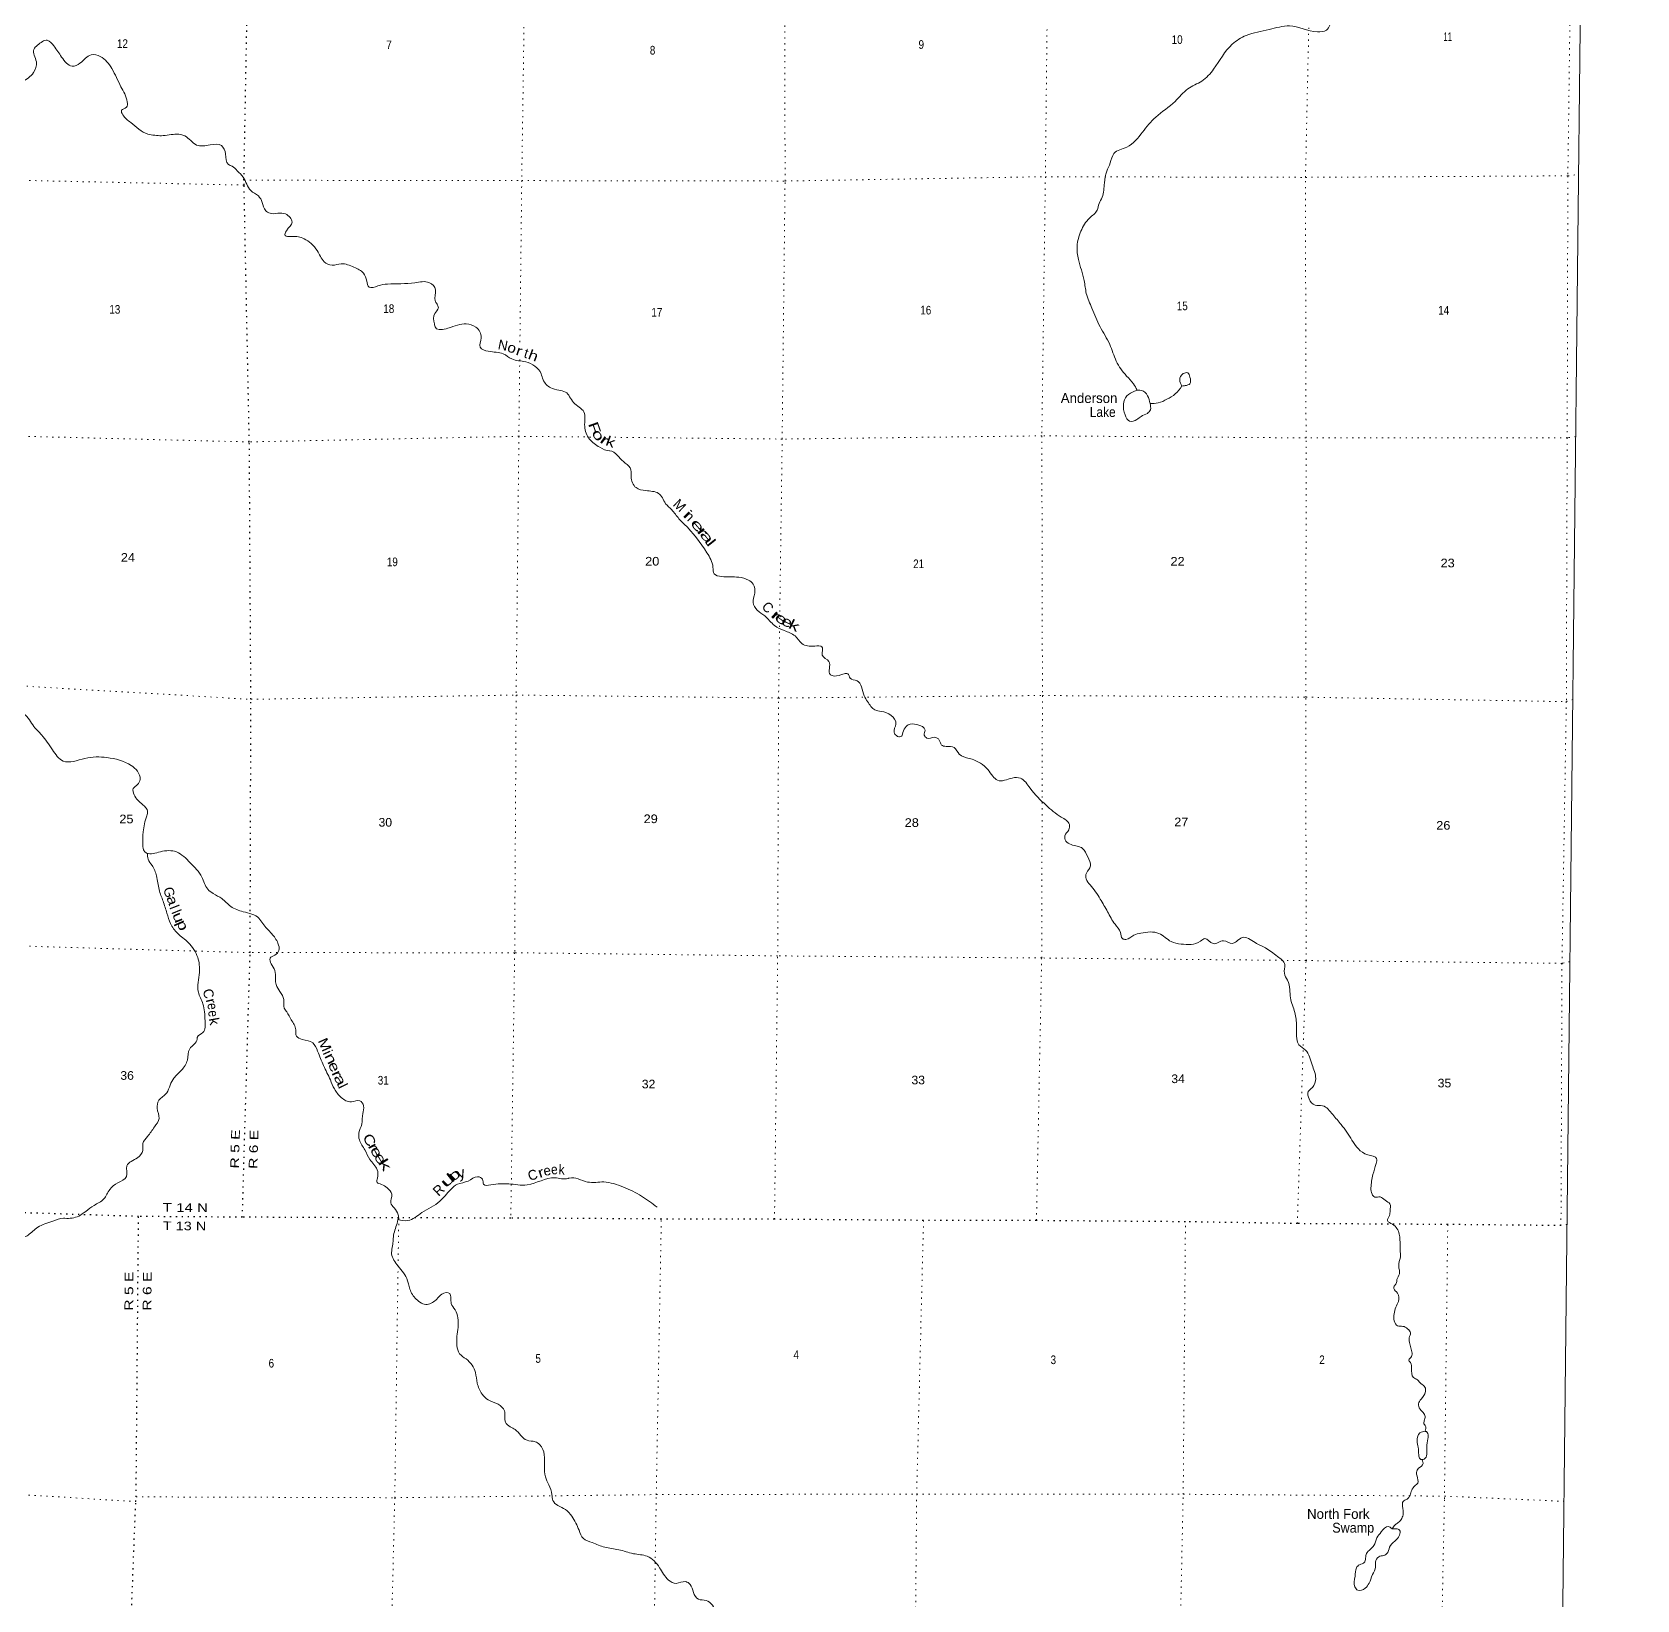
# Model space of a CAD drawing. Header units: feet. Extents: x -518066 to -250644, y -364975 to -177792.
# Drawn here: x -283086 to -250644, y -318076 to -286384 of the extents above; entities that cross this region are included whole.
import ezdxf
from ezdxf.enums import TextEntityAlignment as Align

# ---------------------------------------------------------------- set-up
doc = ezdxf.new("R2010")
doc.units = ezdxf.units.FT
doc.header["$LTSCALE"] = 80
doc.linetypes.add('DOTTED', pattern=[1.5, 0.3, -1.2])
for name, color, linetype, lineweight in [('39', 7, 'Continuous', 13), ('4', 7, 'Continuous', 25), ('41', 7, 'Continuous', 13), ('6', 7, 'DOTTED', 25), ('7', 7, 'DOTTED', 13)]:
    doc.layers.add(name, color=color, linetype=linetype, lineweight=lineweight)

msp = doc.modelspace()

# ---------------------------------------------------------------- linework, layer by layer
at = {"layer": '39'}
for points in [[(-254336.83, -282914.43), (-254552.74, -283002.94), (-254864.38, -283018.12), (-255016.2, -283127.35), (-255183.24, -283351.11), (-255433.01, -283409.12), (-255767.58, -283506.57), (-255987.12, -283756), (-256029.88, -284011.1), (-255837.46, -284260.37), (-255781.06, -284446), (-256015.23, -284751.62), (-256136.3, -284999.95), (-256247.32, -285248.38), (-256543.32, -285507.15), (-256743.1, -285788.95), (-256822.75, -286116.14), (-256919.48, -286342.57), (-257100.71, -286379.09), (-257666.18, -286257.09), (-258078.92, -286333.69), (-258542.29, -286450.05), (-258825.45, -286630.48), (-259200.26, -287131.94), (-259437.81, -287373.14), (-259722.75, -287531.42), (-259980.54, -287786.52), (-260371.57, -288102.74), (-260637.85, -288404.03), (-260956.41, -288706.84), (-261214.92, -288835.19), (-261291.24, -289029.62), (-261359.25, -289197.98), (-261409.84, -289432.9), (-261454.95, -289722.19), (-261516.53, -289850.37), (-261554.02, -289980.79), (-261712.43, -290146.29), (-261881.86, -290408.25), (-261961.28, -290711.3), (-261933.83, -290979.14), (-261817.56, -291406.75), (-261773.96, -291666.69), (-261660.41, -291965.52), (-261497.38, -292339.25), (-261300.02, -292697.21), (-261168.78, -293034.43), (-260960.81, -293336.15), (-260821.75, -293496.39), (-260745.36, -293622.34)], [(-283282.86, -287391.79), (-283056.65, -287203.61), (-283000.2, -286986.85), (-283051.93, -286734.88), (-282976.71, -286649.08), (-282780.79, -286550.32), (-282645.26, -286662.25), (-282488.79, -286889.05), (-282275.63, -287074.13), (-282118.29, -287015.26), (-281891.49, -286844.36), (-281706.95, -286878.29), (-281474.27, -287119.89), (-281289.07, -287487.79), (-281161.54, -287794.79), (-281178.69, -287901.26), (-281277.8, -287964.71), (-281252.58, -288055.48), (-281091.4, -288213.92), (-280744.08, -288446.54), (-280607.66, -288469.95), (-280473.12, -288479.27), (-280157.3, -288448.03), (-280000.89, -288481.69), (-279759.6, -288667.04), (-279488.27, -288663.55), (-279259.34, -288679.78), (-279174.62, -288847.57), (-279116.47, -289059.36), (-279040.47, -289096.29), (-278938.91, -289187.78), (-278817.61, -289315.66), (-278665.62, -289588.7), (-278511.97, -289696.77), (-278432.89, -289826.27), (-278364.26, -289995.92), (-278276.36, -290047.04), (-277963, -290060.04), (-277830.01, -290224.25), (-277946.32, -290400.21), (-277971.39, -290494.53), (-277842.97, -290513.84), (-277588.22, -290560.5), (-277323.37, -290800.39), (-277178.93, -291025.06), (-277022.89, -291094.93), (-276835.73, -291068.52), (-276579.18, -291135.31), (-276385.46, -291255.84), (-276320.77, -291417.39), (-276271.75, -291538.57), (-276094.66, -291514.08), (-275901.38, -291477.67), (-275346.46, -291450.69), (-275055.06, -291449.4), (-274927.92, -291595.45), (-274940.17, -291814.63), (-274900.67, -291883.41), (-274873.29, -291958.1), (-274946.78, -292072.09), (-274952.89, -292279.26), (-274927.6, -292361.98), (-274680.5, -292370.34), (-274307.86, -292283.3), (-274117.57, -292345.45), (-274007.23, -292563.77), (-274025.23, -292754.73), (-273865.29, -292836.71), (-273560.35, -292887.86), (-273388.56, -292990.06), (-273105.82, -293051.06), (-272796.74, -293289.36), (-272757.76, -293410.44), (-272602.65, -293572.84), (-272438.37, -293622.67), (-272304.1, -293660.15), (-272141.42, -293868.9), (-271930.35, -294062.01), (-271915.2, -294353.88), (-271817.3, -294610.31), (-271609.99, -294777.23), (-271411.75, -294847.49), (-271409.74, -294847.51), (-271253.92, -294939.51), (-271132.6, -295065.39), (-270995.21, -295191.42), (-270976.88, -295366.62), (-270876.67, -295592.89), (-270680.34, -295653.08), (-270423.66, -295707.8), (-270283.12, -295920.37)], [(-259841.85, -293538.21), (-259886.5, -293416.66), (-259814.87, -293288.57), (-259724.29, -293273.32), (-259678.9, -293356.24), (-259680.26, -293491.02), (-259773.1, -293530.39), (-259841.85, -293538.21)], [(-259841.5, -293537.79), (-259975.74, -293697.48), (-260143.61, -293804.55), (-260319.2, -293879.35), (-260486.14, -293893.88)], [(-260486.14, -293893.88), (-260536.78, -293734.46), (-260656.27, -293626.71), (-260799.12, -293643.47), (-260952.8, -293738.6), (-261022.78, -293902.92), (-260988.8, -294120.52), (-260901.69, -294250.1), (-260752.63, -294215.29), (-260665.58, -294151.72), (-260540.37, -294090.53), (-260479.33, -294016.67), (-260483.94, -293893.69)], [(-270283.12, -295920.37), (-270155.72, -296040.27), (-270008.82, -296220.71), (-269901.39, -296328.34), (-269443.03, -296910.06), (-269321.39, -297202.93), (-269296.56, -297331.92), (-269148.46, -297391.66), (-268800.91, -297402.97), (-268604.58, -297463.16), (-268510.93, -297542.5), (-268478.63, -297727.9), (-268510.68, -297916.71), (-268425.79, -298068.4), (-268276.22, -298182.47), (-268075.26, -298381.52), (-267879.33, -298481.95), (-267663.39, -298590.61), (-267522.25, -298742.82), (-267265.55, -298795.53), (-267118.99, -298808.98), (-267114.15, -298927.73), (-267112.67, -298980.05), (-266977.29, -299106.06), (-266945.82, -299373.93), (-266871.74, -299400.78), (-266672.32, -299354.37), (-266597.96, -299353.06), (-266548.65, -299446.07), (-266408.48, -299495.67), (-266317.31, -299621.26), (-266264.85, -299800.81), (-266195.7, -299918.15), (-266046.66, -300084.53), (-265922.38, -300115.87), (-265720.22, -300196.23), (-265623.52, -300372.18), (-265661.37, -300538.81), (-265613.82, -300605.65), (-265563.81, -300628.25), (-265504.22, -300613.33)], [(-283440.28, -300096.83), (-283247.45, -300168.41), (-283049.07, -300423.77), (-282894.02, -300592.22), (-282673.97, -300892.04), (-282459.23, -301119.39), (-282018.58, -301065.18), (-281572.3, -301049.26), (-281085.56, -301206.73), (-280956.14, -301326.65), (-280903.53, -301490.11), (-280954.84, -301596.25), (-281040.04, -301675.93), (-281023.21, -301800.82), (-280848.39, -302001.64), (-280751.23, -302131.32), (-280768.26, -302225.72), (-280841.84, -302548.94), (-280846.63, -302824.52), (-280823.63, -302935.39), (-280773.82, -302978.11), (-280492.22, -302952.59), (-280168.71, -302955.63), (-279889.59, -303175.53), (-279655.35, -303463.42), (-279535.25, -303710), (-279425.61, -303797.54), (-279251.8, -303899.76), (-279068.52, -304058.41), (-278816.39, -304165.4), (-278500.2, -304297.13), (-278424.9, -304402.45), (-278242.1, -304609.38), (-278115.43, -304801.7), (-278096.83, -304950.76), (-278176.11, -305040.55), (-278273.23, -305106.03), (-278254.25, -305216.86), (-278179.25, -305352.36), (-278164.87, -305521.49), (-278151.98, -305638.3), (-278075.01, -305777.85), (-277998.27, -305939.52), (-277987.99, -306116.66), (-277938.49, -306189.55), (-277847.64, -306347.33), (-277755.28, -306555.43), (-277742.47, -306680.28), (-277624.57, -306745.77), (-277412.28, -306818.18), (-277313.47, -306984.08), (-277193.81, -307274.92), (-277056.07, -307565.92), (-276975.49, -307745.74), (-276836.56, -307918.05), (-276632.49, -308008.49), (-276461.47, -307987.97), (-276384.12, -308089.29), (-276401.77, -308246.05), (-276422.02, -308461.13), (-276480.03, -308633.61), (-276469.43, -308778.57), (-276358.93, -308980.79), (-276258.35, -309170.85), (-276109.74, -309379.47), (-276105.41, -309548.51), (-276110.32, -309636.99), (-276024.3, -309676.02), (-275910.45, -309745.5), (-275813.31, -309877.18), (-275833.16, -310052.03), (-275769.83, -310149.19), (-275684.82, -310288.81), (-275689.89, -310393.38), (-275771.08, -310672.27), (-275788.43, -310798.86), (-275797.64, -310915.46), (-275819.09, -311050.06), (-275715.04, -311294.47), (-275512.9, -311576.02), (-275448.78, -311793.91), (-275322.2, -311996.29), (-275096.2, -312103.03), (-274904.19, -311994.18), (-274800.7, -311894.55), (-274643.82, -311881.94), (-274620.66, -311976.72), (-274611.69, -312083.43), (-274536.61, -312210.89), (-274479.96, -312372.37), (-274475.89, -312567.56)], [(-265504.22, -300613.33), (-265374.46, -300384.58), (-265199.58, -300380.18), (-265033.94, -300494.4), (-265049.04, -300596.87), (-264997.38, -300655.7), (-264844.49, -300639.03), (-264746.57, -300694.27), (-264699.36, -300795.31), (-264607.19, -300822.33), (-264444.67, -300848), (-264341.52, -300981.75), (-264139.41, -301066.13), (-263913.3, -301162.82), (-263765.9, -301292.96), (-263664.76, -301426.7), (-263569.12, -301508.07), (-263273.25, -301462.56), (-263106.49, -301466.14), (-262911.58, -301667.15), (-262585.48, -302012.23), (-262280.44, -302252.5), (-262117.12, -302398.89), (-262130.31, -302511.43), (-262207.89, -302631.42), (-262186.84, -302736.23), (-262081.05, -302807.64), (-261850.72, -302884.24), (-261745.94, -303056.24), (-261689.51, -303239.85), (-261771.35, -303383.94), (-261780.58, -303502.55), (-261697.36, -303620.02), (-261491.28, -303909.66), (-261345.14, -304164.53), (-261192.95, -304417.44), (-261086.14, -304587.45), (-261043.15, -304708.56), (-260974.99, -304725.3), (-260815.38, -304640.29), (-260670.26, -304597.39), (-260306.58, -304602.82), (-260059.06, -304768.1), (-259858.6, -304818.27), (-259464.12, -304757.6), (-259375.2, -304708.13), (-259211.44, -304810.27), (-258997.84, -304751.92), (-258827.57, -304805.82), (-258738.73, -304764.41), (-258623.38, -304685.02), (-258363.2, -304790.07), (-258155.25, -304894.63), (-257907.83, -305069.97), (-257762.79, -305234.3), (-257770.58, -305409.26), (-257707.69, -305550.68), (-257661.35, -305738.22), (-257646.96, -305905.34), (-257559.51, -306201.91), (-257526.06, -306471.82), (-257518.68, -306737.46), (-257475.65, -306854.55), (-257346.14, -306964.41), (-257210.42, -307257.41), (-257136.88, -307537.75), (-257202.99, -307716.19), (-257286.24, -307801.92), (-257269.64, -307948.94), (-257150.33, -308074.8), (-256999.75, -308088.28), (-256792.51, -308263.25), (-256621.75, -308468.06), (-256403.86, -308781.94), (-256085.29, -309076.66), (-255905.22, -309154.8), (-255916.3, -309257.3), (-255978.81, -309478.02), (-256019.7, -309747.23), (-255998.85, -309872.17), (-255941.19, -309933.06), (-255834.65, -309930.04), (-255734.85, -309997.37), (-255637.14, -310072.73), (-255632.47, -310207.57), (-255647.48, -310301.99), (-255684.73, -310408.27), (-255585.01, -310483.64), (-255448.32, -310680.08), (-255430.52, -310907.59), (-255422.88, -311147.08)], [(-280752.03, -302978.86), (-280740.94, -303105.17), (-280661.8, -303228.63), (-280571.49, -303440.73), (-280518.02, -303718.87), (-280437.97, -303950.99), (-280360.06, -304197.17), (-280289.81, -304405.06), (-280145.09, -304601.57), (-279927.93, -304788.7), (-279738.05, -305090.26), (-279702.91, -305392.37), (-279724.98, -305788.5), (-279632.93, -306026.77), (-279588.13, -306367.2), (-279634.74, -306606.18), (-279746.29, -306707.73), (-279748.65, -306741.91), (-279899.31, -306935.65), (-279947.81, -307162.54), (-280068.47, -307370.64), (-280218.77, -307528.17), (-280296.56, -307670.28), (-280364.47, -307828.58), (-280520.69, -307976), (-280558.5, -308138.6), (-280520.36, -308342.16), (-280612.52, -308514.32), (-280753.13, -308708.15), (-280847, -308850.11), (-280850.43, -308990.91), (-280954.39, -309136.8), (-281171.07, -309301.76), (-281179.29, -309518.96), (-281353.35, -309642.06), (-281515.5, -309779.36), (-281635.98, -309969.36), (-281834.25, -310102.29), (-282002.25, -310221.43), (-282143.88, -310316.67), (-282421.66, -310362.34), (-282453.79, -310360.03), (-282669.42, -310420.37), (-282972.08, -310542.27), (-283168.63, -310703.38), (-283233.26, -310734.97), (-283289.54, -310736.45), (-283346.96, -310850.59), (-283443.24, -311032.76), (-283504.31, -311110.65), (-283577.71, -311207.18)], [(-275690.45, -310387.59), (-275491.09, -310407.32), (-275204.11, -310247.05), (-274842.08, -310017.08), (-274628.73, -309783.69), (-274488.97, -309674.35), (-274271.27, -309607.99), (-274079.5, -309523.28), (-273981.53, -309572.49), (-273958.45, -309675.31), (-273813.88, -309686.73), (-273449.93, -309666), (-273078.36, -309685.59), (-272516.26, -309544), (-272249.12, -309556.57), (-272229.1, -309550.53), (-271857.97, -309628.65), (-271528.39, -309627.72), (-271131.55, -309732.04), (-270763.62, -309914.55), (-270452.37, -310136.77)], [(-255422.88, -311147.08), (-255458.88, -311329.82), (-255444.37, -311484.87), (-255493.77, -311601.1), (-255508.6, -311677.41), (-255549.34, -311731.35), (-255555.85, -311779.57), (-255486.47, -311874.78), (-255462.03, -312042), (-255519.47, -312158.15), (-255550.99, -312294.66), (-255548.39, -312435.51), (-255481.08, -312536.74), (-255376.67, -312545.77), (-255278.72, -312596.99), (-255217.24, -312678.04), (-255246.38, -312778.36), (-255233.53, -312899.19), (-255206.52, -313010.1), (-255189.44, -313110.86), (-255232.51, -313196.96), (-255254.88, -313222.91), (-255221.29, -313279.56), (-255198.35, -313396.46), (-255158.01, -313581.93), (-255080.11, -313628.94), (-255008.53, -313704.05), (-254928.84, -313773.2), (-254919.72, -313865.83), (-255007.67, -314017.91), (-255060.88, -314113.98), (-255027.78, -314218.91), (-254966.17, -314287.89), (-254926.78, -314366.73), (-254941.75, -314457.12), (-254950.36, -314513.37), (-254924.6, -314549.83), (-254909.11, -314608.32), (-254923.76, -314666.53), (-254923.79, -314668.54)], [(-274475.89, -312567.56), (-274497.64, -312931.51), (-274443.08, -313101.02), (-274313.51, -313204.84), (-274192.17, -313328.71), (-274123.38, -313482.26), (-274087.31, -313691.83), (-273987.08, -313916.09), (-273863.65, -314031.93), (-273663.6, -314122.33), (-273538.33, -314254.28), (-273516.54, -314485.85), (-273420.98, -314575.27), (-273323.07, -314630.51), (-273080.11, -314850.08), (-272917.62, -314877.76), (-272821.77, -314939.02), (-272731.37, -315141.05), (-272709.72, -315585.88), (-272639, -315747.5), (-272578.72, -315947.24), (-272557.79, -316064.13), (-272456.36, -316169.7), (-272304.4, -316245.57), (-272175.19, -316385.6), (-272029.31, -316666.62), (-271940.57, -316834.44), (-271764.57, -316918.58), (-271508.28, -317011.52), (-271227.43, -317060.44), (-270930.83, -317141.69), (-270650.03, -317194.62), (-270401.14, -317424.3), (-270220.78, -317673.46), (-270066.72, -317741.3), (-269873.46, -317706.9), (-269783.58, -317762.06), (-269716.9, -317925.65), (-269615.8, -318063.41), (-269461.28, -318084.98), (-269333.67, -318184.76), (-269272.78, -318324.15), (-269233.36, -318400.97), (-269159.3, -318429.84), (-269114.01, -318522.81), (-269104.96, -318621.48), (-269007.21, -318692.81), (-268859.73, -318814.91), (-268432.1, -318855.14), (-268211.25, -318875.32), (-268149.28, -318908.09), (-268119.64, -318958.67), (-268126.06, -318996.83), (-268127.03, -319055.17)], [(-254923.78, -314667.9), (-255028.6, -314699.74), (-255086.44, -314856.13), (-255063.68, -314991.14), (-255055.2, -315146.13), (-255027.88, -315226.86), (-254945.49, -315227.64), (-254890.86, -314990.75), (-254869.04, -314819.94), (-254871.99, -314713.29), (-254895.69, -314672.83), (-254925.43, -314668.4)], [(-254985.84, -315247.47), (-254971.4, -315288.23), (-254966.5, -315317.98), (-255055.9, -315415.72), (-255096.92, -315497.82), (-255087.64, -315574.36), (-255074.97, -315713.3), (-255133.83, -315771.09), (-255195.01, -315859.04), (-255228.17, -315959.32), (-255289.24, -316037.21), (-255370.1, -316084.74), (-255379.09, -316179.21), (-255370.83, -316356.33), (-255409.96, -316450.53), (-255468.88, -316514.35), (-255531.61, -316558.02), (-255562.16, -316597.98), (-255590.74, -316641.97)], [(-255590, -316640.83), (-255672.61, -316590.9), (-255810.39, -316702.27), (-255897.98, -316820.15), (-255961.86, -316976.48), (-256108.15, -317136.06), (-256129.2, -317230.42), (-256154.24, -317322.73), (-256249.11, -317364.09), (-256314.08, -317429.87), (-256341.9, -317598.61), (-256346.08, -317813.84), (-256284.45, -317880.81), (-256137.34, -317839.94), (-256057.96, -317740.09), (-255987.86, -317563.71), (-255926.04, -317411.38), (-255929.07, -317312.77), (-255861.67, -317204.76), (-255758.88, -317175.55), (-255690.14, -317133.95), (-255642.69, -317011.67), (-255536.92, -316885.91), (-255443.32, -316770.1), (-255442.24, -316663.48), (-255470.19, -316645.11), (-255508.29, -316636.71), (-255543.56, -316641.82), (-255589.26, -316639.7)]]:
    msp.add_spline(points, degree=3, dxfattribs=at)
at = {"layer": '4', "lineweight": 13}
msp.add_lwpolyline([(-501256.99, -177792.42), (-469933.03, -178460.37), (-438608.17, -179085.23), (-407282.48, -179667), (-375956.02, -180205.68), (-344628.85, -180701.28), (-313301.03, -181153.78), (-281972.61, -181563.19), (-250643.67, -181929.5), (-252658.03, -364975.08), (-284238.76, -364605.82), (-315818.95, -364193.12), (-347398.54, -363736.98), (-378977.49, -363237.41), (-410555.71, -362694.39), (-442133.14, -362107.95), (-473709.75, -361478.07), (-505285.47, -360804.75)], close=True, dxfattribs=at)
msp.add_lwpolyline([(-501256.99, -177792.42), (-469933.03, -178460.37), (-438608.17, -179085.23), (-407282.48, -179667), (-375956.02, -180205.68), (-344628.85, -180701.28), (-313301.03, -181153.78), (-281972.61, -181563.19), (-250643.67, -181929.5), (-252658.03, -364975.08), (-284238.76, -364605.82), (-315818.95, -364193.12), (-347398.54, -363736.98), (-378977.49, -363237.41), (-410555.71, -362694.39), (-442133.14, -362107.95), (-473709.75, -361478.07), (-505285.47, -360804.75)], close=True, dxfattribs=at)
at = {"layer": '6'}
for points in [[(-278836.35, -310339.69), (-278678.01, -304991.57), (-278662.63, -299871.47), (-278694.66, -294668.43), (-278801.15, -289476.77), (-278804.17, -289378.16), (-278705.91, -284208.54), (-278701.12, -284132.13), (-278705.03, -278931.37), (-278634.97, -273769.53), (-278632.7, -273450.31)], [(-252058.43, -310489.31), (-252178.98, -310508.84), (-254467.73, -310488.1), (-257508.03, -310469.6), (-259770.43, -310432.26), (-262782.54, -310407.99), (-265065.38, -310404.65), (-268077.51, -310382.4), (-270366.37, -310376.99), (-273408.66, -310356.47), (-275673.43, -310355.31), (-278836.35, -310339.69), (-280934.21, -310326.02), (-283565.69, -310240.37)], [(-281099.61, -318899.59), (-280990.2, -316087.53), (-280983.22, -315993.04), (-280934.21, -310326.02)]]:
    msp.add_lwpolyline(points, dxfattribs=at)
at = {"layer": '7'}
for p, q in [((-278801.15, -289476.77), (-283307.45, -289381.27)), ((-283636.11, -315927.7), (-280990.2, -316087.53))]:
    msp.add_line(p, q, dxfattribs=at)
for points in [[(-273141.55, -273236.15), (-273123.48, -273646.27), (-273126, -278887.2), (-273109.13, -284001.69), (-273187.49, -289386.65), (-273224.94, -292720.04)], [(-251899.91, -273480.01), (-251903.71, -273580.01), (-251877.35, -278746.78), (-251967.92, -283950.68), (-252039.76, -289289.54), (-252052.88, -294584.7), (-252070.4, -299918.04), (-252157.82, -305208.48), (-252178.98, -310508.84)], [(-267971.25, -298098.1), (-267922.75, -294610.67), (-267864.21, -289394.4), (-267874.08, -283990.5), (-267840.28, -278836.37), (-267848.79, -274272.97)], [(-262506.8, -275659.91), (-262470.24, -278788.11), (-262542.07, -283929.93), (-262602.26, -289307.02), (-262673.08, -294545.3), (-262661.62, -299794.42), (-262676.85, -305099.62), (-262782.54, -310407.99)], [(-257508.03, -310469.6), (-257331.91, -305151.83), (-257334.58, -299828.36), (-257332.06, -294587.42), (-257338.38, -292420.56), (-257343.34, -289320.2), (-257227.25, -283977.73), (-257215.27, -278795.22), (-257221.67, -276279.83)], [(-278804.17, -289378.16), (-273187.49, -289386.65), (-267864.21, -289394.4), (-262602.26, -289307.02), (-257343.34, -289320.2), (-252039.76, -289289.54), (-251824.85, -289263.77)], [(-273228.09, -293000.44), (-273245.55, -294554.64), (-273300.22, -299785.03), (-273330.55, -304993.51), (-273408.66, -310356.47)], [(-271792.78, -294569.93), (-273245.55, -294554.64), (-278694.66, -294668.43), (-283371.46, -294551.58)], [(-251883.12, -294558.39), (-252052.88, -294584.7), (-257332.06, -294587.42), (-262673.08, -294545.3), (-267922.75, -294610.67), (-271329.25, -294574.81)], [(-268077.51, -310382.4), (-268013.08, -304983.22), (-267995.54, -299844.91), (-267975.22, -298383.4)], [(-283433.88, -299593.38), (-278662.63, -299871.47), (-273300.22, -299785.03), (-267995.54, -299844.91), (-262661.62, -299794.42), (-257334.58, -299828.36), (-252070.4, -299918.04), (-251941.64, -299875.9)], [(-251999.94, -305174.86), (-252157.82, -305208.48), (-257331.91, -305151.83), (-262676.85, -305099.62), (-268015.87, -305057.52), (-273330.55, -304993.51), (-278678.01, -304991.57), (-283499, -304853.36)], [(-275673.43, -310355.31), (-275754.48, -316009.96), (-275826.34, -318963.68)], [(-270514.19, -319027.02), (-270468.66, -315946.94), (-270366.37, -310376.99)], [(-265065.38, -310404.65), (-265203.46, -315936.04), (-265231.98, -319088.76)], [(-259884.8, -319150.03), (-259815.84, -315940.37), (-259770.43, -310432.26)], [(-254467.73, -310488.1), (-254535.83, -316052.22), (-254597.8, -319209.38)], [(-280983.22, -315993.04), (-275754.48, -316009.96), (-270468.66, -315946.94), (-265203.46, -315936.04), (-259815.84, -315940.37), (-254533.04, -315977.92), (-252119.98, -316082.35)]]:
    msp.add_lwpolyline(points, dxfattribs=at)

# ---------------------------------------------------------------- texts
at = {"layer": '41'}
for s, rotation, p in [('N', 349.064, (-273585.67, -292809.53)), ('t', 343.604, (-273123.07, -292968.61)), ('M', 315.941, (-270065.25, -296022.87)), ('n', 315.152, (-269865.51, -296237.48)), ('C', 314.738, (-268283.79, -298082.06)), ('G', 289.132, (-280407.81, -303803.93)), ('l', 291.539, (-280301.82, -304106.7)), ('l', 292.323, (-280261.26, -304202.28)), ('C', 284.667, (-279615.41, -305844.96)), ('C', 15.951, (-272938.41, -309580.49)), ('e', 11.059, (-272656.52, -309493.85)), ('R', 43.975, (-274798.2, -309862.58))]:
    msp.add_text(s, height=200, rotation=rotation, dxfattribs=at).set_placement(p, align=Align.CENTER)
for s, rotation, width, p in [('o', 340.675, 1.15, (-273417.44, -292859.29)), ('r', 341.131, 1.3, (-273268.65, -292920.44)), ('h', 339.56, 1.3, (-272986.45, -293015.6)), ('F', 289.157, 1.5, (-271808.87, -294416.07)), ('o', 302.712, 1.55, (-271724.55, -294582.2)), ('r', 324.459, 1.85, (-271563.09, -294707.46)), ('k', 339.8, 1.35, (-271424.53, -294759.28)), ('i', 313.341, 1.85, (-269907.07, -296196.45)), ('e', 310.16, 1.85, (-269706.24, -296422.39)), ('r', 307.646, 1.95, (-269606, -296543.15)), ('a', 306.159, 1.8, (-269521.99, -296645.71)), ('l', 308.572, 1.55, (-269432.03, -296769.19)), ('r', 316.543, 2.2, (-268104.14, -298246.9)), ('e', 323.565, 1.7, (-267995.2, -298322.38)), ('e', 333.292, 1.4, (-267865.9, -298391.77)), ('k', 333.286, 1.55, (-267721.98, -298466.83)), ('a', 288.924, 1.25, (-280342.74, -303966)), ('u', 291.924, 1.4, (-280217.63, -304316.96)), ('p', 293.951, 1.4, (-280133.14, -304476.9)), ('r', 284.006, 1.15, (-279563.71, -305993.9)), ('e', 278.118, 0.9, (-279536.29, -306090.93)), ('e', 277.229, 0.9, (-279520.58, -306235.77)), ('k', 280.165, 1.1, (-279501.71, -306397.33)), ('M', 294.241, 1.2, (-277260.59, -306893.55)), ('i', 293.899, 1.1, (-277200.74, -307047.71)), ('n', 295.829, 1.45, (-277134.57, -307175.32)), ('e', 295.371, 1.35, (-277067.34, -307339.64)), ('r', 294.19, 1.45, (-277008.99, -307480.62)), ('a', 296.585, 1.5, (-276946.54, -307607.85)), ('l', 296.223, 1.1, (-276891.19, -307731.38)), ('C', 298.555, 1.3, (-276351.88, -308826.37)), ('r', 297.891, 1.6, (-276271.59, -308961.79)), ('e', 297.885, 1.4, (-276211.52, -309066.41)), ('e', 301.241, 1.5, (-276128.76, -309204.21)), ('k', 302.689, 1.75, (-276036.49, -309330.89)), ('u', 43.521, 2.15, (-274611.55, -309653.39)), ('b', 38.309, 1.85, (-274500.75, -309569.61)), ('y', 21.665, 1.3, (-274384.11, -309538.19)), ('r', 18.515, 1.3, (-272769.48, -309529.12)), ('e', 7.093, 0.9, (-272517.99, -309472.54)), ('k', 358.594, 0.9, (-272382.91, -309476.02))]:
    msp.add_text(s, height=200, rotation=rotation, dxfattribs=dict(at, width=width)).set_placement(p, align=Align.CENTER)
for s, p in [('Anderson', (-262290.66, -293881.83)), ('North Fork', (-257311.71, -316437.58))]:
    msp.add_text(s, height=200, dxfattribs=at).set_placement(p)
for s, width, p in [('Lake', 0.9, (-261703.21, -294163.77)), ('Swamp', 0.95, (-256802.34, -316716.12))]:
    msp.add_text(s, height=200, dxfattribs=dict(at, width=width)).set_placement(p)
at = {"layer": '6'}
for s, rotation, width, p in [('R 5 E', 88.304, 1.35, (-278907.32, -309357.55)), ('R 6 E', 88.304, 1.35, (-278533.29, -309365.23)), ('T 14 N', 359.627, 1.3, (-280444.55, -310229.21)), ('T 13 N', 359.627, 1.25, (-280443.69, -310600.99)), ('R 5 E', 89.505, 1.35, (-281044.45, -312229.94)), ('R 6 E', 89.505, 1.35, (-280676.25, -312229.54))]:
    msp.add_text(s, height=175, rotation=rotation, dxfattribs=dict(at, width=width)).set_placement(p)
at = {"layer": '7'}
for s, width, p in [('10', 0.85, (-260048.63, -286622.45)), ('11', 0.65, (-254552.44, -286565.99)), ('12', 0.85, (-281370.02, -286704.41)), ('7', 0.85, (-275925.3, -286729.14)), ('8', 0.85, (-270597.62, -286837.78)), ('9', 0.85, (-265165.74, -286722.04)), ('13', 0.85, (-281524.17, -292076.7)), ('18', 0.85, (-275985.64, -292062.33)), ('17', 0.85, (-270566.55, -292135.36)), ('16', 0.85, (-265130.21, -292091.87)), ('15', 0.85, (-259944.64, -292005.78)), ('14', 0.85, (-254660.34, -292093.64)), ('24', 1.1, (-281292.39, -297090.66)), ('19', 0.85, (-275914.56, -297180.41)), ('20', 1.1, (-270692.78, -297168.05)), ('21', 0.85, (-265274.68, -297219.77)), ('22', 1.1, (-260072.88, -297169.17)), ('23', 1.1, (-254612.42, -297203.48)), ('25', 1.1, (-281322.42, -302377.44)), ('30', 1.05, (-276082.12, -302444.77)), ('29', 1.1, (-270723.47, -302373.65)), ('28', 1.1, (-265446.03, -302450.48)), ('27', 1.1, (-259996.7, -302437.33)), ('26', 1.1, (-254700.38, -302506.5)), ('36', 1.05, (-281302.15, -307562.29)), ('31', 0.85, (-276097.74, -307659.62)), ('33', 1.05, (-265308.99, -307654.13)), ('34', 1.05, (-260055.7, -307629.03)), ('35', 1.05, (-254670.92, -307715.83)), ('32', 1.05, (-270759.78, -307735.72)), ('4', 0.85, (-267693.82, -313207.28)), ('6', 0.85, (-278304.89, -313379.08)), ('5', 0.85, (-272911.13, -313283.17)), ('3', 0.85, (-262496.1, -313309.01)), ('2', 0.85, (-257064.62, -313308.69))]:
    msp.add_text(s, height=175, dxfattribs=dict(at, width=width)).set_placement(p)

doc.saveas('drawing.dxf')
